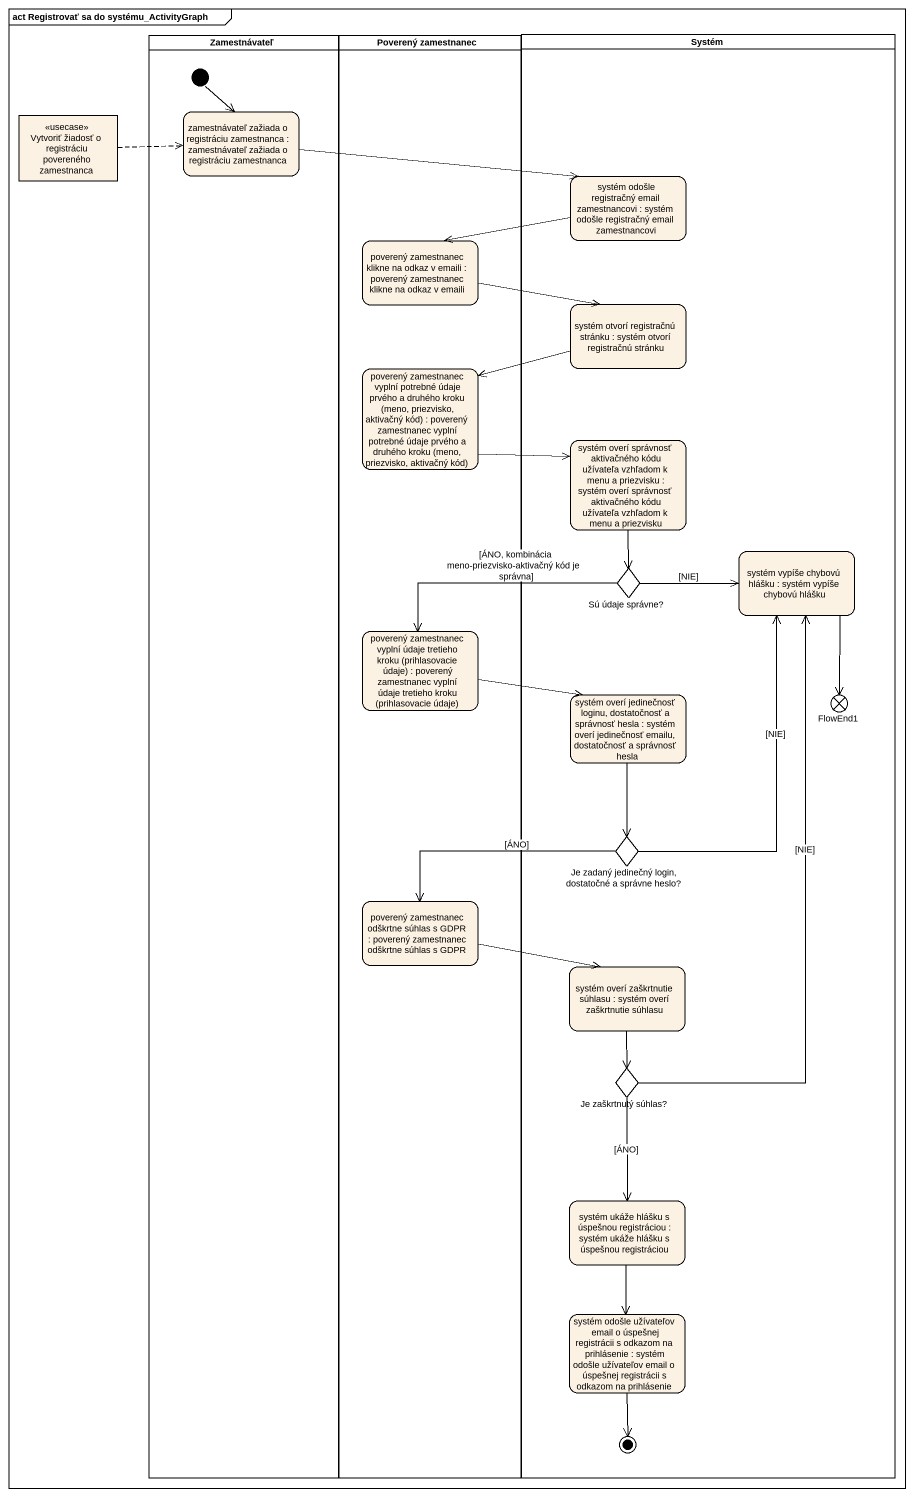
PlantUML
@startuml
mainframe act Registrovať sa do systému_ActivityGraph
hide empty description
state Zamestnávateľ <<partition>> {
  state "zamestnávateľ zažiada o registráciu zamestnanca : zamestnávateľ zažiada o registráciu zamestnanca" as zamestnávateľ_zažiada_o
  [*] --> zamestnávateľ_zažiada_o
}
state "Poverený zamestnanec" as Poverený_zamestnanec <<partition>> {
  state "poverený zamestnanec klikne na odkaz v emaili : poverený zamestnanec klikne na odkaz v emaili" as poverený_zamestnanec_klikne
  state "poverený zamestnanec vyplní potrebné údaje prvého a druhého kroku (meno, priezvisko, aktivačný kód) : poverený zamestnanec vyplní potrebné údaje prvého a druhého kroku (meno, priezvisko, aktivačný kód)" as poverený_zamestnanec_vyplní
  state "poverený zamestnanec vyplní údaje tretieho kroku (prihlasovacie údaje) : poverený zamestnanec vyplní údaje tretieho kroku (prihlasovacie údaje)" as poverený_zamestnanec_vyplní_2
  state "poverený zamestnanec odškrtne súhlas s GDPR : poverený zamestnanec odškrtne súhlas s GDPR" as poverený_zamestnanec
}
state Systém <<partition>> {
  state "systém odošle registračný email zamestnancovi : systém odošle registračný email zamestnancovi" as systém_odošle_registračný
  state "systém otvorí registračnú stránku : systém otvorí registračnú stránku" as systém_otvorí_registračnú
  state "systém overí správnosť aktivačného kódu užívateľa vzhľadom k menu a priezvisku : systém overí správnosť aktivačného kódu užívateľa vzhľadom k menu a priezvisku" as systém_overí_správnosť
  state "Sú údaje správne?" as Sú_údaje_správne <<choice>>
  state "systém vypíše chybovú hlášku : systém vypíše chybovú hlášku" as systém_vypíše_chybovú_hlášku
  state "systém overí jedinečnosť loginu, dostatočnosť a správnosť hesla : systém overí jedinečnosť emailu, dostatočnosť a správnosť hesla" as systém_overí_jedinečnosť
  state FlowEnd1 <<end>>
  state "Je zadaný jedinečný login, dostatočné a správne heslo?" as Je_zadaný_jedinečný_login <<choice>>
  state "systém overí zaškrtnutie súhlasu : systém overí zaškrtnutie súhlasu" as systém_overí_zaškrtnutie
  state "Je zaškrtnutý súhlas?" as Je_zaškrtnutý_súhlas <<choice>>
  state "systém ukáže hlášku s úspešnou registráciou : systém ukáže hlášku s úspešnou registráciou" as systém_ukáže_hlášku_s
  state "systém odošle užívateľov email o úspešnej registrácii s odkazom na prihlásenie : systém odošle užívateľov email o úspešnej registrácii s odkazom na prihlásenie" as systém_odošle_užívateľov
  systém_odošle_užívateľov --> [*]
}
state "Vytvoriť žiadosť o registráciu povereného zamestnanca" as Vytvoriť_žiadosť_o <<usecase>>
Vytvoriť_žiadosť_o -right[dashed]-> zamestnávateľ_zažiada_o
zamestnávateľ_zažiada_o -right-> systém_odošle_registračný
systém_odošle_registračný -left-> poverený_zamestnanec_klikne
poverený_zamestnanec_klikne -right-> systém_otvorí_registračnú
systém_otvorí_registračnú -left-> poverený_zamestnanec_vyplní
poverený_zamestnanec_vyplní -right-> systém_overí_správnosť
systém_overí_správnosť --> Sú_údaje_správne
Sú_údaje_správne -right-> systém_vypíše_chybovú_hlášku : [NIE]
Sú_údaje_správne -left-> poverený_zamestnanec_vyplní_2 : [ÁNO, kombinácia meno-priezvisko-aktivačný kód je správna]
systém_vypíše_chybovú_hlášku --> FlowEnd1
poverený_zamestnanec_vyplní_2 -right-> systém_overí_jedinečnosť
systém_overí_jedinečnosť --> Je_zadaný_jedinečný_login
Je_zadaný_jedinečný_login -up-> systém_vypíše_chybovú_hlášku : [NIE]
Je_zadaný_jedinečný_login -left-> poverený_zamestnanec : [ÁNO]
poverený_zamestnanec -right-> systém_overí_zaškrtnutie
systém_overí_zaškrtnutie --> Je_zaškrtnutý_súhlas
Je_zaškrtnutý_súhlas -up-> systém_vypíše_chybovú_hlášku : [NIE]
Je_zaškrtnutý_súhlas --> systém_ukáže_hlášku_s : [ÁNO]
systém_ukáže_hlášku_s --> systém_odošle_užívateľov
@enduml
